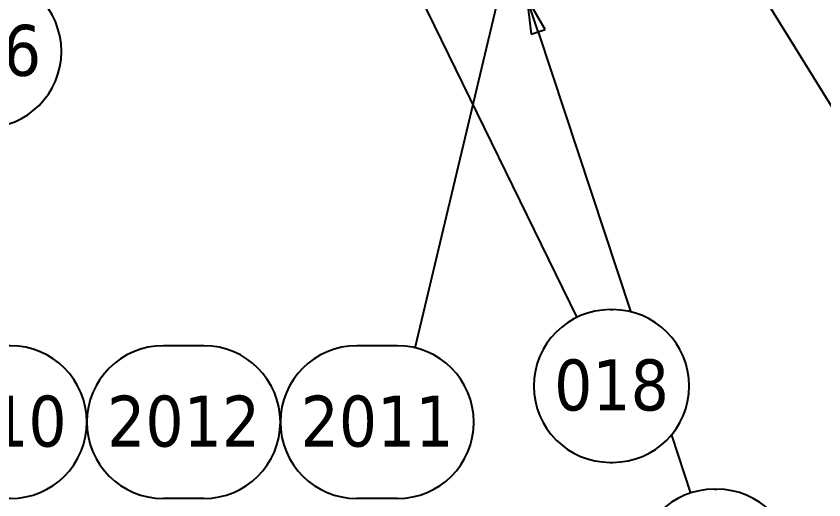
# Model space of a CAD drawing. Header units: millimetres. Extents: x -2685 to 3000, y -4484 to 2121.
# Drawn here: x 2223.1 to 2619.3, y 1073.8 to 1311.3 of the extents above; entities that cross this region are included whole.
import ezdxf

# ---------------------------------------------------------------- set-up
doc = ezdxf.new("R2010")
doc.units = ezdxf.units.MM
doc.header["$LTSCALE"] = 7.142857
doc.layers.add('Symbol (ISO)', color=7, linetype='Continuous', lineweight=25)
doc.styles.add('Note Text (ISO)', font='tahoma.ttf')

# ---------------------------------------------------------------- blocks, each defined once
blk = doc.blocks.new('Balloon4')
at = {"layer": 'Symbol (ISO)'}
for p, q in [((334.532, 194.02), (333.435, 196.267)), ((334.981, 194.239), (333.435, 196.267)), ((333.435, 196.267), (334.082, 193.801)), ((334.082, 193.801), (334.981, 194.239)), ((334.532, 194.02), (349.738, 162.859)), ((352.032, 163.408), (352.2, 163.408)), ((352.032, 152.908), (352.2, 152.908))]:
    blk.add_line(p, q, dxfattribs=at)
at = {"layer": 'Symbol (ISO)', "flags": 128}
blk.add_lwpolyline([(334.981, 194.239), (333.435, 196.267)], dxfattribs=at)
at = {"layer": 'Symbol (ISO)'}
for centre, start, end in [((352.032, 158.158), 90, 270), ((352.2, 158.158), 270, 90)]:
    blk.add_arc(centre, 5.25, start, end, dxfattribs=at)
blk.add_solid([(334.981, 194.239), (333.435, 196.267), (334.082, 193.801), (334.981, 194.239)], dxfattribs=at)
at = {"layer": 'Symbol (ISO)', "insert": (352.116, 158.198), "char_height": 3.5, "attachment_point": 5, "style": 'Note Text (ISO)'}
blk.add_mtext('018', dxfattribs=at)
blk = doc.blocks.new('Balloon10')
at = {"layer": 'Symbol (ISO)'}
for p, q in [((323.301, 202.457), (320.883, 201.651)), ((321.131, 201.216), (323.301, 202.457)), ((321.379, 200.782), (323.301, 202.457)), ((320.883, 201.651), (321.379, 200.782)), ((321.131, 201.216), (293.597, 185.483)), ((289.04, 188.13), (286.254, 188.13)), ((289.04, 177.63), (286.254, 177.63))]:
    blk.add_line(p, q, dxfattribs=at)
at = {"layer": 'Symbol (ISO)', "flags": 128}
blk.add_lwpolyline([(321.379, 200.782), (323.301, 202.457)], dxfattribs=at)
at = {"layer": 'Symbol (ISO)'}
for centre, start, end in [((286.254, 182.88), 90, 270), ((289.04, 182.88), 270, 90)]:
    blk.add_arc(centre, 5.25, start, end, dxfattribs=at)
blk.add_solid([(321.379, 200.782), (323.301, 202.457), (320.883, 201.651), (321.379, 200.782)], dxfattribs=at)
at = {"layer": 'Symbol (ISO)', "insert": (287.647, 182.917), "char_height": 3.5, "attachment_point": 5, "style": 'Note Text (ISO)'}
blk.add_mtext('1017', dxfattribs=at)
blk = doc.blocks.new('Balloon11')
at = {"layer": 'Symbol (ISO)'}
for p, q in [((347.084, 182.497), (346.301, 184.871)), ((347.559, 182.654), (346.301, 184.871)), ((346.301, 184.871), (346.609, 182.34)), ((346.609, 182.34), (347.559, 182.654)), ((347.084, 182.497), (353.436, 163.241)), ((356.224, 154.787), (357.541, 150.796)), ((359.182, 151.071), (359.342, 151.071)), ((359.182, 140.571), (359.342, 140.571))]:
    blk.add_line(p, q, dxfattribs=at)
at = {"layer": 'Symbol (ISO)', "flags": 128}
blk.add_lwpolyline([(347.559, 182.654), (346.301, 184.871)], dxfattribs=at)
at = {"layer": 'Symbol (ISO)'}
for centre, start, end in [((359.182, 145.821), 90, 270), ((359.342, 145.821), 270, 90)]:
    blk.add_arc(centre, 5.25, start, end, dxfattribs=at)
blk.add_solid([(347.559, 182.654), (346.301, 184.871), (346.609, 182.34), (347.559, 182.654)], dxfattribs=at)
at = {"layer": 'Symbol (ISO)', "insert": (359.262, 145.858), "char_height": 3.5, "attachment_point": 5, "style": 'Note Text (ISO)'}
blk.add_mtext('020', dxfattribs=at)
blk = doc.blocks.new('Balloon12')
at = {"layer": 'Symbol (ISO)'}
for p, q in [((344.911, 187.277), (343.847, 184.96)), ((344.334, 184.845), (344.911, 187.277)), ((344.82, 184.729), (344.911, 187.277)), ((344.334, 184.845), (338.619, 160.767)), ((343.847, 184.96), (344.82, 184.729)), ((310.837, 160.926), (308.05, 160.926)), ((324.124, 160.926), (321.337, 160.926)), ((337.411, 160.926), (334.624, 160.926)), ((310.837, 150.426), (308.05, 150.426)), ((324.124, 150.426), (321.337, 150.426)), ((337.411, 150.426), (334.624, 150.426))]:
    blk.add_line(p, q, dxfattribs=at)
at = {"layer": 'Symbol (ISO)', "flags": 128}
blk.add_lwpolyline([(344.82, 184.729), (344.911, 187.277)], dxfattribs=at)
at = {"layer": 'Symbol (ISO)'}
for centre, start, end in [((308.05, 155.676), 90, 270), ((310.837, 155.676), 270, 90), ((321.337, 155.676), 90, 270), ((324.124, 155.676), 270, 90), ((334.624, 155.676), 90, 270), ((337.411, 155.676), 270, 90)]:
    blk.add_arc(centre, 5.25, start, end, dxfattribs=at)
blk.add_solid([(344.82, 184.729), (344.911, 187.277), (343.847, 184.96), (344.82, 184.729)], dxfattribs=at)
at = {"layer": 'Symbol (ISO)', "char_height": 3.5, "attachment_point": 5, "style": 'Note Text (ISO)'}
for s, insert in [('2010', (309.443, 155.713)), ('2012', (322.731, 155.713)), ('2011', (336.018, 155.713))]:
    blk.add_mtext(s, dxfattribs=dict(at, insert=insert))
blk = doc.blocks.new('Balloon13')
at = {"layer": 'Symbol (ISO)'}
for p, q in [((360.531, 188.197), (359.217, 190.324)), ((360.956, 188.46), (359.217, 190.324)), ((359.217, 190.324), (360.105, 187.934)), ((360.105, 187.934), (360.956, 188.46)), ((360.531, 188.197), (377.034, 161.477)), ((379.787, 162.27), (379.948, 162.27)), ((379.787, 151.77), (379.948, 151.77))]:
    blk.add_line(p, q, dxfattribs=at)
at = {"layer": 'Symbol (ISO)', "flags": 128}
blk.add_lwpolyline([(360.956, 188.46), (359.217, 190.324)], dxfattribs=at)
at = {"layer": 'Symbol (ISO)'}
for centre, start, end in [((379.787, 157.02), 90, 270), ((379.948, 157.02), 270, 90)]:
    blk.add_arc(centre, 5.25, start, end, dxfattribs=at)
blk.add_solid([(360.956, 188.46), (359.217, 190.324), (360.105, 187.934), (360.956, 188.46)], dxfattribs=at)
at = {"layer": 'Symbol (ISO)', "insert": (379.868, 157.057), "char_height": 3.5, "attachment_point": 5, "style": 'Note Text (ISO)'}
blk.add_mtext('037', dxfattribs=at)
blk = doc.blocks.new('Balloon30')
at = {"layer": 'Symbol (ISO)'}
for p, q in [((309.123, 208.808), (308.62, 206.308)), ((309.12, 206.308), (309.123, 208.808)), ((309.62, 206.307), (309.123, 208.808)), ((308.62, 206.308), (309.62, 206.307)), ((309.12, 206.308), (309.096, 186.41)), ((309.089, 186.41), (306.303, 186.41)), ((309.089, 175.91), (306.303, 175.91))]:
    blk.add_line(p, q, dxfattribs=at)
at = {"layer": 'Symbol (ISO)', "flags": 128}
blk.add_lwpolyline([(309.62, 206.307), (309.123, 208.808)], dxfattribs=at)
at = {"layer": 'Symbol (ISO)'}
for centre, start, end in [((306.303, 181.16), 90, 270), ((309.089, 181.16), 270, 90)]:
    blk.add_arc(centre, 5.25, start, end, dxfattribs=at)
blk.add_solid([(309.62, 206.307), (309.123, 208.808), (308.62, 206.308), (309.62, 206.307)], dxfattribs=at)
at = {"layer": 'Symbol (ISO)', "insert": (307.696, 181.197), "char_height": 3.5, "attachment_point": 5, "style": 'Note Text (ISO)'}
blk.add_mtext('1016', dxfattribs=at)

msp = doc.modelspace()

# ---------------------------------------------------------------- block references
at = {"layer": 'Symbol (ISO)', "xscale": 7.142857142857142, "yscale": 7.142857142857142, "zscale": 7.142857142857142}
for name in ['Balloon30', 'Balloon10', 'Balloon4', 'Balloon13', 'Balloon12', 'Balloon11']:
    msp.add_blockref(name, (0, 0), dxfattribs=at)

doc.saveas('drawing.dxf')
